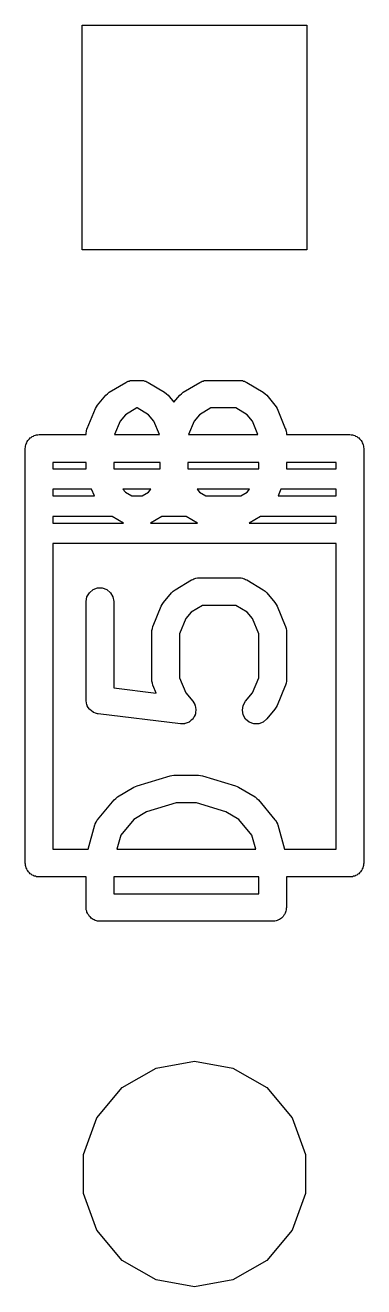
# Model space of a CAD drawing. Extents: x 47 to 330, y -254 to -153.
# Drawn here: x 168.13 to 170.62, y -245.75 to -236.47 of the extents above; entities that cross this region are included whole.
import ezdxf

# ---------------------------------------------------------------- set-up
doc = ezdxf.new("R2010")
doc.units = 0
doc.header["$MEASUREMENT"] = 0
doc.layers.add('BLACK', color=7, linetype='CONTINUOUS')

msp = doc.modelspace()

# ---------------------------------------------------------------- linework, layer by layer
at = {"layer": 'Black'}
for p, q in [((168.554, -238.125), (168.554, -236.474)), ((168.554, -236.474), (170.206, -236.474)), ((170.206, -236.474), (170.206, -238.125)), ((170.206, -238.125), (168.554, -238.125)), ((168.753, -239.172), (168.874, -239.1)), ((168.874, -239.1), (168.883, -239.096)), ((168.883, -239.096), (168.892, -239.091)), ((168.892, -239.091), (168.9, -239.09)), ((168.9, -239.09), (168.907, -239.087)), ((168.907, -239.087), (168.917, -239.087)), ((168.917, -239.087), (168.926, -239.085)), ((168.926, -239.085), (168.987, -239.085)), ((168.987, -239.085), (168.996, -239.087)), ((168.996, -239.087), (169.006, -239.087)), ((169.006, -239.087), (169.014, -239.09)), ((169.014, -239.09), (169.022, -239.091)), ((169.022, -239.091), (169.03, -239.096)), ((169.03, -239.096), (169.039, -239.1)), ((169.039, -239.1), (169.16, -239.172)), ((169.297, -239.172), (169.418, -239.1)), ((169.418, -239.1), (169.428, -239.096)), ((169.428, -239.096), (169.436, -239.091)), ((169.436, -239.091), (169.444, -239.09)), ((169.444, -239.09), (169.451, -239.087)), ((169.451, -239.087), (169.461, -239.087)), ((169.461, -239.087), (169.471, -239.085)), ((169.471, -239.085), (169.713, -239.085)), ((169.713, -239.085), (169.722, -239.087)), ((169.722, -239.087), (169.732, -239.087)), ((169.732, -239.087), (169.739, -239.09)), ((169.739, -239.09), (169.747, -239.091)), ((169.747, -239.091), (169.756, -239.096)), ((169.756, -239.096), (169.765, -239.1)), ((169.765, -239.1), (169.886, -239.172)), ((168.667, -239.267), (168.727, -239.194)), ((168.727, -239.194), (168.74, -239.183)), ((168.74, -239.183), (168.753, -239.172)), ((169.16, -239.172), (169.173, -239.183)), ((169.173, -239.183), (169.186, -239.194)), ((169.186, -239.194), (169.229, -239.246)), ((169.229, -239.246), (169.272, -239.194)), ((169.272, -239.194), (169.285, -239.183)), ((169.285, -239.183), (169.297, -239.172)), ((169.886, -239.172), (169.899, -239.183)), ((169.899, -239.183), (169.912, -239.194)), ((169.912, -239.194), (169.972, -239.267)), ((168.591, -239.438), (168.651, -239.293)), ((168.651, -239.293), (168.659, -239.28)), ((168.659, -239.28), (168.667, -239.267)), ((168.955, -239.288), (168.873, -239.338)), ((168.959, -239.288), (168.955, -239.288)), ((169.041, -239.338), (168.959, -239.288)), ((169.499, -239.288), (169.417, -239.338)), ((169.684, -239.288), (169.499, -239.288)), ((169.767, -239.338), (169.684, -239.288)), ((169.972, -239.267), (169.98, -239.28)), ((169.98, -239.28), (169.988, -239.293)), ((169.988, -239.293), (170.048, -239.438)), ((168.833, -239.385), (168.792, -239.484)), ((168.873, -239.338), (168.833, -239.385)), ((169.08, -239.385), (169.041, -239.338)), ((169.122, -239.484), (169.08, -239.385)), ((169.377, -239.385), (169.336, -239.484)), ((169.417, -239.338), (169.377, -239.385)), ((169.806, -239.385), (169.767, -239.338)), ((169.847, -239.484), (169.806, -239.385)), ((168.583, -239.472), (168.586, -239.458)), ((168.583, -239.475), (168.583, -239.472)), ((168.583, -239.477), (168.583, -239.475)), ((168.583, -239.484), (168.583, -239.477)), ((168.586, -239.458), (168.589, -239.442)), ((168.589, -239.442), (168.59, -239.44)), ((168.59, -239.44), (168.591, -239.438)), ((170.048, -239.438), (170.049, -239.44)), ((170.049, -239.44), (170.05, -239.442)), ((170.05, -239.442), (170.053, -239.458)), ((170.053, -239.458), (170.056, -239.472)), ((170.056, -239.472), (170.056, -239.475)), ((170.056, -239.475), (170.056, -239.477)), ((170.056, -239.477), (170.056, -239.484)), ((168.137, -239.568), (168.14, -239.56)), ((168.137, -239.577), (168.137, -239.568)), ((168.14, -239.56), (168.142, -239.551)), ((168.142, -239.551), (168.146, -239.544)), ((168.146, -239.544), (168.149, -239.535)), ((168.149, -239.535), (168.155, -239.528)), ((168.155, -239.528), (168.159, -239.521)), ((168.159, -239.521), (168.166, -239.515)), ((168.166, -239.515), (168.172, -239.508)), ((168.172, -239.508), (168.179, -239.504)), ((168.179, -239.504), (168.186, -239.498)), ((168.186, -239.498), (168.195, -239.495)), ((168.195, -239.495), (168.202, -239.491)), ((168.202, -239.491), (168.211, -239.489)), ((168.211, -239.489), (168.219, -239.486)), ((168.219, -239.486), (168.228, -239.486)), ((168.228, -239.486), (168.237, -239.484)), ((168.237, -239.484), (168.583, -239.484)), ((168.792, -239.484), (169.122, -239.484)), ((169.336, -239.484), (169.847, -239.484)), ((170.056, -239.484), (170.523, -239.484)), ((170.523, -239.484), (170.532, -239.486)), ((170.532, -239.486), (170.541, -239.486)), ((170.541, -239.486), (170.549, -239.489)), ((170.549, -239.489), (170.558, -239.491)), ((170.558, -239.491), (170.565, -239.495)), ((170.565, -239.495), (170.574, -239.498)), ((170.574, -239.498), (170.581, -239.504)), ((170.581, -239.504), (170.588, -239.508)), ((170.588, -239.508), (170.594, -239.515)), ((170.594, -239.515), (170.601, -239.521)), ((170.601, -239.521), (170.605, -239.528)), ((170.605, -239.528), (170.611, -239.535)), ((170.611, -239.535), (170.614, -239.544)), ((170.614, -239.544), (170.618, -239.551)), ((170.618, -239.551), (170.62, -239.56)), ((170.62, -239.56), (170.623, -239.568)), ((170.623, -239.568), (170.623, -239.577)), ((168.135, -239.586), (168.137, -239.577)), ((168.135, -242.634), (168.135, -239.586)), ((170.623, -239.577), (170.625, -239.586)), ((170.625, -239.586), (170.625, -242.634)), ((168.583, -239.688), (168.339, -239.688)), ((168.339, -239.688), (168.339, -239.735)), ((168.339, -239.735), (168.38, -239.735)), ((168.38, -239.735), (168.583, -239.735)), ((168.583, -239.735), (168.583, -239.688)), ((168.786, -239.688), (168.786, -239.735)), ((169.127, -239.688), (168.786, -239.688)), ((168.786, -239.735), (169.127, -239.735)), ((169.127, -239.735), (169.127, -239.688)), ((169.33, -239.688), (169.33, -239.735)), ((169.853, -239.688), (169.33, -239.688)), ((169.33, -239.735), (169.853, -239.735)), ((169.853, -239.735), (169.853, -239.688)), ((170.056, -239.688), (170.056, -239.735)), ((170.421, -239.688), (170.056, -239.688)), ((170.056, -239.735), (170.421, -239.735)), ((170.421, -239.735), (170.421, -239.688)), ((168.38, -239.885), (168.339, -239.885)), ((168.339, -239.885), (168.339, -239.935)), ((168.339, -239.935), (168.644, -239.935)), ((168.623, -239.885), (168.38, -239.885)), ((168.644, -239.935), (168.623, -239.885)), ((168.854, -239.885), (168.873, -239.907)), ((169.059, -239.885), (168.854, -239.885)), ((168.873, -239.907), (168.919, -239.935)), ((168.919, -239.935), (168.994, -239.935)), ((168.994, -239.935), (169.041, -239.907)), ((169.041, -239.907), (169.059, -239.885)), ((169.399, -239.885), (169.417, -239.907)), ((169.785, -239.885), (169.399, -239.885)), ((169.417, -239.907), (169.464, -239.935)), ((169.464, -239.935), (169.72, -239.935)), ((169.72, -239.935), (169.767, -239.907)), ((169.767, -239.907), (169.785, -239.885)), ((170.016, -239.885), (169.995, -239.935)), ((169.995, -239.935), (170.421, -239.935)), ((170.421, -239.885), (170.016, -239.885)), ((170.421, -239.935), (170.421, -239.885)), ((168.339, -240.085), (168.339, -240.135)), ((168.774, -240.085), (168.339, -240.085)), ((168.858, -240.135), (168.774, -240.085)), ((169.139, -240.085), (169.056, -240.135)), ((169.319, -240.085), (169.139, -240.085)), ((169.402, -240.135), (169.319, -240.085)), ((169.865, -240.085), (169.781, -240.135)), ((170.421, -240.085), (169.865, -240.085)), ((170.421, -240.135), (170.421, -240.085)), ((168.339, -240.135), (168.858, -240.135)), ((169.056, -240.135), (169.402, -240.135)), ((169.781, -240.135), (170.421, -240.135)), ((168.339, -240.285), (168.339, -242.532)), ((170.421, -240.285), (168.339, -240.285)), ((170.421, -242.532), (170.421, -240.285)), ((169.237, -240.624), (169.358, -240.551)), ((169.358, -240.551), (169.367, -240.548)), ((169.367, -240.548), (169.375, -240.543)), ((169.375, -240.543), (169.383, -240.541)), ((169.383, -240.541), (169.391, -240.539)), ((169.391, -240.539), (169.401, -240.538)), ((169.401, -240.538), (169.41, -240.537)), ((169.41, -240.537), (169.713, -240.537)), ((169.713, -240.537), (169.722, -240.538)), ((169.722, -240.538), (169.732, -240.539)), ((169.732, -240.539), (169.739, -240.541)), ((169.739, -240.541), (169.747, -240.543)), ((169.747, -240.543), (169.756, -240.548)), ((169.756, -240.548), (169.765, -240.551)), ((169.765, -240.551), (169.886, -240.624)), ((168.583, -240.711), (168.589, -240.676)), ((168.589, -240.676), (168.607, -240.646)), ((168.607, -240.646), (168.634, -240.623)), ((168.634, -240.623), (168.667, -240.611)), ((168.667, -240.611), (168.702, -240.611)), ((168.702, -240.611), (168.735, -240.623)), ((168.735, -240.623), (168.762, -240.646)), ((168.762, -240.646), (168.78, -240.676)), ((168.78, -240.676), (168.786, -240.711)), ((169.151, -240.718), (169.211, -240.646)), ((169.211, -240.646), (169.224, -240.635)), ((169.224, -240.635), (169.237, -240.624)), ((169.886, -240.624), (169.899, -240.635)), ((169.899, -240.635), (169.912, -240.646)), ((169.912, -240.646), (169.972, -240.718)), ((168.583, -241.437), (168.583, -240.711)), ((168.786, -240.711), (168.786, -241.346)), ((169.075, -240.889), (169.135, -240.744)), ((169.135, -240.744), (169.143, -240.732)), ((169.143, -240.732), (169.151, -240.718)), ((169.438, -240.74), (169.356, -240.789)), ((169.684, -240.74), (169.438, -240.74)), ((169.767, -240.789), (169.684, -240.74)), ((169.972, -240.718), (169.98, -240.732)), ((169.98, -240.732), (169.988, -240.744)), ((169.988, -240.744), (170.048, -240.889)), ((169.317, -240.837), (169.27, -240.949)), ((169.356, -240.789), (169.317, -240.837)), ((169.806, -240.837), (169.767, -240.789)), ((169.853, -240.949), (169.806, -240.837)), ((169.067, -240.924), (169.07, -240.909)), ((169.067, -240.926), (169.067, -240.924)), ((169.067, -240.929), (169.067, -240.926)), ((169.067, -241.291), (169.067, -240.929)), ((169.07, -240.909), (169.073, -240.894)), ((169.073, -240.894), (169.074, -240.892)), ((169.074, -240.892), (169.075, -240.889)), ((169.27, -240.949), (169.27, -241.271)), ((169.853, -241.271), (169.853, -240.949)), ((170.048, -240.889), (170.049, -240.892)), ((170.049, -240.892), (170.05, -240.894)), ((170.05, -240.894), (170.053, -240.909)), ((170.053, -240.909), (170.056, -240.924)), ((170.056, -240.924), (170.056, -240.926)), ((170.056, -240.926), (170.056, -240.929)), ((170.056, -240.929), (170.056, -241.291)), ((169.067, -241.294), (169.067, -241.291)), ((169.067, -241.296), (169.067, -241.294)), ((169.07, -241.311), (169.067, -241.296)), ((169.073, -241.326), (169.07, -241.311)), ((169.074, -241.328), (169.073, -241.326)), ((169.075, -241.331), (169.074, -241.328)), ((169.097, -241.384), (169.075, -241.331)), ((169.27, -241.271), (169.317, -241.383)), ((169.806, -241.383), (169.853, -241.271)), ((170.048, -241.331), (169.988, -241.476)), ((170.049, -241.328), (170.048, -241.331)), ((170.05, -241.326), (170.049, -241.328)), ((170.053, -241.311), (170.05, -241.326)), ((170.056, -241.296), (170.053, -241.311)), ((170.056, -241.291), (170.056, -241.294)), ((170.056, -241.294), (170.056, -241.296)), ((168.786, -241.346), (169.097, -241.384)), ((169.317, -241.383), (169.367, -241.444)), ((169.756, -241.444), (169.806, -241.383)), ((168.583, -241.439), (168.583, -241.437)), ((168.583, -241.442), (168.583, -241.439)), ((168.586, -241.457), (168.583, -241.442)), ((168.589, -241.471), (168.586, -241.457)), ((168.59, -241.474), (168.589, -241.471)), ((168.591, -241.477), (168.59, -241.474)), ((168.599, -241.489), (168.591, -241.477)), ((168.607, -241.502), (168.599, -241.489)), ((168.609, -241.504), (168.607, -241.502)), ((168.61, -241.506), (168.609, -241.504)), ((168.622, -241.515), (168.61, -241.506)), ((168.634, -241.525), (168.622, -241.515)), ((169.367, -241.444), (169.375, -241.457)), ((169.375, -241.457), (169.383, -241.469)), ((169.383, -241.469), (169.383, -241.472)), ((169.383, -241.472), (169.385, -241.475)), ((169.385, -241.475), (169.387, -241.489)), ((169.387, -241.489), (169.391, -241.504)), ((169.391, -241.509), (169.388, -241.524)), ((169.391, -241.504), (169.39, -241.507)), ((169.39, -241.507), (169.391, -241.509)), ((169.732, -241.509), (169.738, -241.475)), ((169.738, -241.544), (169.732, -241.509)), ((169.738, -241.475), (169.756, -241.444)), ((169.972, -241.502), (169.912, -241.574)), ((169.98, -241.488), (169.972, -241.502)), ((169.988, -241.476), (169.98, -241.488)), ((168.636, -241.526), (168.634, -241.525)), ((168.639, -241.527), (168.636, -241.526)), ((168.653, -241.532), (168.639, -241.527)), ((168.667, -241.537), (168.653, -241.532)), ((168.67, -241.537), (168.667, -241.537)), ((168.672, -241.537), (168.67, -241.537)), ((169.277, -241.61), (168.672, -241.537)), ((169.292, -241.609), (169.277, -241.61)), ((169.307, -241.609), (169.292, -241.609)), ((169.309, -241.608), (169.307, -241.609)), ((169.312, -241.608), (169.309, -241.608)), ((169.326, -241.602), (169.312, -241.608)), ((169.34, -241.597), (169.326, -241.602)), ((169.342, -241.595), (169.34, -241.597)), ((169.345, -241.594), (169.342, -241.595)), ((169.356, -241.584), (169.345, -241.594)), ((169.367, -241.575), (169.356, -241.584)), ((169.368, -241.572), (169.367, -241.575)), ((169.371, -241.57), (169.368, -241.572)), ((169.377, -241.557), (169.371, -241.57)), ((169.385, -241.544), (169.377, -241.557)), ((169.387, -241.539), (169.385, -241.541)), ((169.385, -241.541), (169.385, -241.544)), ((169.388, -241.524), (169.387, -241.539)), ((169.756, -241.575), (169.738, -241.544)), ((169.783, -241.597), (169.756, -241.575)), ((169.816, -241.609), (169.783, -241.597)), ((169.852, -241.609), (169.816, -241.609)), ((169.885, -241.597), (169.852, -241.609)), ((169.912, -241.574), (169.885, -241.597)), ((168.814, -242.148), (168.935, -242.075)), ((168.935, -242.075), (168.946, -242.071)), ((168.946, -242.071), (168.958, -242.065)), ((168.958, -242.065), (169.2, -241.992)), ((169.2, -241.992), (169.214, -241.991)), ((169.214, -241.991), (169.229, -241.988)), ((169.229, -241.988), (169.41, -241.988)), ((169.41, -241.988), (169.425, -241.991)), ((169.425, -241.991), (169.439, -241.992)), ((169.439, -241.992), (169.681, -242.065)), ((169.681, -242.065), (169.693, -242.071)), ((169.693, -242.071), (169.704, -242.075)), ((169.704, -242.075), (169.825, -242.148)), ((168.667, -242.315), (168.788, -242.17)), ((168.788, -242.17), (168.801, -242.159)), ((168.801, -242.159), (168.814, -242.148)), ((169.825, -242.148), (169.838, -242.159)), ((169.838, -242.159), (169.851, -242.17)), ((169.851, -242.17), (169.972, -242.315)), ((169.028, -242.256), (168.933, -242.313)), ((169.244, -242.191), (169.028, -242.256)), ((169.395, -242.191), (169.244, -242.191)), ((169.611, -242.256), (169.395, -242.191)), ((169.706, -242.313), (169.611, -242.256)), ((168.597, -242.532), (168.647, -242.353)), ((168.647, -242.353), (168.649, -242.349)), ((168.649, -242.346), (168.656, -242.334)), ((168.649, -242.349), (168.649, -242.346)), ((168.656, -242.334), (168.662, -242.321)), ((168.662, -242.321), (168.665, -242.318)), ((168.665, -242.318), (168.667, -242.315)), ((168.933, -242.313), (168.837, -242.428)), ((169.802, -242.428), (169.706, -242.313)), ((169.972, -242.315), (169.974, -242.318)), ((169.974, -242.318), (169.977, -242.321)), ((169.977, -242.321), (169.983, -242.334)), ((169.983, -242.334), (169.99, -242.346)), ((169.99, -242.346), (169.99, -242.349)), ((169.99, -242.349), (169.992, -242.353)), ((169.992, -242.353), (170.042, -242.532)), ((168.837, -242.428), (168.808, -242.532)), ((169.831, -242.532), (169.802, -242.428)), ((168.339, -242.532), (168.597, -242.532)), ((168.808, -242.532), (169.831, -242.532)), ((170.042, -242.532), (170.421, -242.532)), ((168.137, -242.643), (168.135, -242.634)), ((170.625, -242.634), (170.623, -242.643)), ((168.137, -242.652), (168.137, -242.643)), ((168.14, -242.66), (168.137, -242.652)), ((168.142, -242.669), (168.14, -242.66)), ((168.146, -242.676), (168.142, -242.669)), ((168.149, -242.685), (168.146, -242.676)), ((168.155, -242.692), (168.149, -242.685)), ((168.159, -242.699), (168.155, -242.692)), ((168.166, -242.705), (168.159, -242.699)), ((168.172, -242.712), (168.166, -242.705)), ((168.179, -242.716), (168.172, -242.712)), ((168.186, -242.722), (168.179, -242.716)), ((168.195, -242.725), (168.186, -242.722)), ((168.202, -242.729), (168.195, -242.725)), ((170.565, -242.725), (170.558, -242.729)), ((170.574, -242.722), (170.565, -242.725)), ((170.581, -242.716), (170.574, -242.722)), ((170.588, -242.712), (170.581, -242.716)), ((170.594, -242.705), (170.588, -242.712)), ((170.601, -242.699), (170.594, -242.705)), ((170.605, -242.692), (170.601, -242.699)), ((170.611, -242.685), (170.605, -242.692)), ((170.614, -242.676), (170.611, -242.685)), ((170.618, -242.669), (170.614, -242.676)), ((170.62, -242.66), (170.618, -242.669)), ((170.623, -242.652), (170.62, -242.66)), ((170.623, -242.643), (170.623, -242.652)), ((168.211, -242.731), (168.202, -242.729)), ((168.219, -242.734), (168.211, -242.731)), ((168.228, -242.734), (168.219, -242.734)), ((168.237, -242.736), (168.228, -242.734)), ((168.583, -242.736), (168.237, -242.736)), ((168.583, -242.961), (168.583, -242.736)), ((168.786, -242.736), (168.786, -242.859)), ((169.853, -242.736), (168.786, -242.736)), ((169.853, -242.859), (169.853, -242.736)), ((170.523, -242.736), (170.056, -242.736)), ((170.056, -242.736), (170.056, -242.961)), ((170.532, -242.734), (170.523, -242.736)), ((170.541, -242.734), (170.532, -242.734)), ((170.549, -242.731), (170.541, -242.734)), ((170.558, -242.729), (170.549, -242.731)), ((168.786, -242.859), (169.853, -242.859)), ((168.584, -242.969), (168.583, -242.961)), ((168.584, -242.978), (168.584, -242.969)), ((168.588, -242.987), (168.584, -242.978)), ((168.589, -242.995), (168.588, -242.987)), ((168.593, -243.003), (168.589, -242.995)), ((168.597, -243.011), (168.593, -243.003)), ((170.046, -243.003), (170.043, -243.011)), ((170.05, -242.995), (170.046, -243.003)), ((170.052, -242.987), (170.05, -242.995)), ((170.055, -242.978), (170.052, -242.987)), ((170.056, -242.961), (170.055, -242.969)), ((170.055, -242.969), (170.055, -242.978)), ((168.602, -243.018), (168.597, -243.011)), ((168.607, -243.026), (168.602, -243.018)), ((168.614, -243.032), (168.607, -243.026)), ((168.619, -243.038), (168.614, -243.032)), ((168.627, -243.043), (168.619, -243.038)), ((168.634, -243.049), (168.627, -243.043)), ((168.642, -243.052), (168.634, -243.049)), ((168.65, -243.056), (168.642, -243.052)), ((168.659, -243.058), (168.65, -243.056)), ((168.667, -243.061), (168.659, -243.058)), ((168.676, -243.061), (168.667, -243.061)), ((168.685, -243.062), (168.676, -243.061)), ((169.955, -243.062), (168.685, -243.062)), ((169.963, -243.061), (169.955, -243.062)), ((169.972, -243.061), (169.963, -243.061)), ((169.981, -243.058), (169.972, -243.061)), ((169.989, -243.056), (169.981, -243.058)), ((169.997, -243.052), (169.989, -243.056)), ((170.005, -243.049), (169.997, -243.052)), ((170.012, -243.043), (170.005, -243.049)), ((170.02, -243.038), (170.012, -243.043)), ((170.026, -243.032), (170.02, -243.038)), ((170.032, -243.026), (170.026, -243.032)), ((170.037, -243.018), (170.032, -243.026)), ((170.043, -243.011), (170.037, -243.018)), ((169.097, -244.141), (169.38, -244.091)), ((169.38, -244.091), (169.663, -244.141)), ((168.847, -244.285), (169.097, -244.141)), ((169.663, -244.141), (169.913, -244.285)), ((168.662, -244.506), (168.847, -244.285)), ((169.913, -244.285), (170.098, -244.506)), ((168.564, -244.776), (168.662, -244.506)), ((170.098, -244.506), (170.196, -244.776)), ((168.564, -245.064), (168.564, -244.776)), ((170.196, -244.776), (170.196, -245.064)), ((168.662, -245.334), (168.564, -245.064)), ((170.196, -245.064), (170.098, -245.334)), ((168.847, -245.555), (168.662, -245.334)), ((170.098, -245.334), (169.913, -245.555)), ((169.097, -245.699), (168.847, -245.555)), ((169.913, -245.555), (169.663, -245.699)), ((169.38, -245.749), (169.097, -245.699)), ((169.663, -245.699), (169.38, -245.749))]:
    msp.add_line(p, q, dxfattribs=at)

doc.saveas('drawing.dxf')
